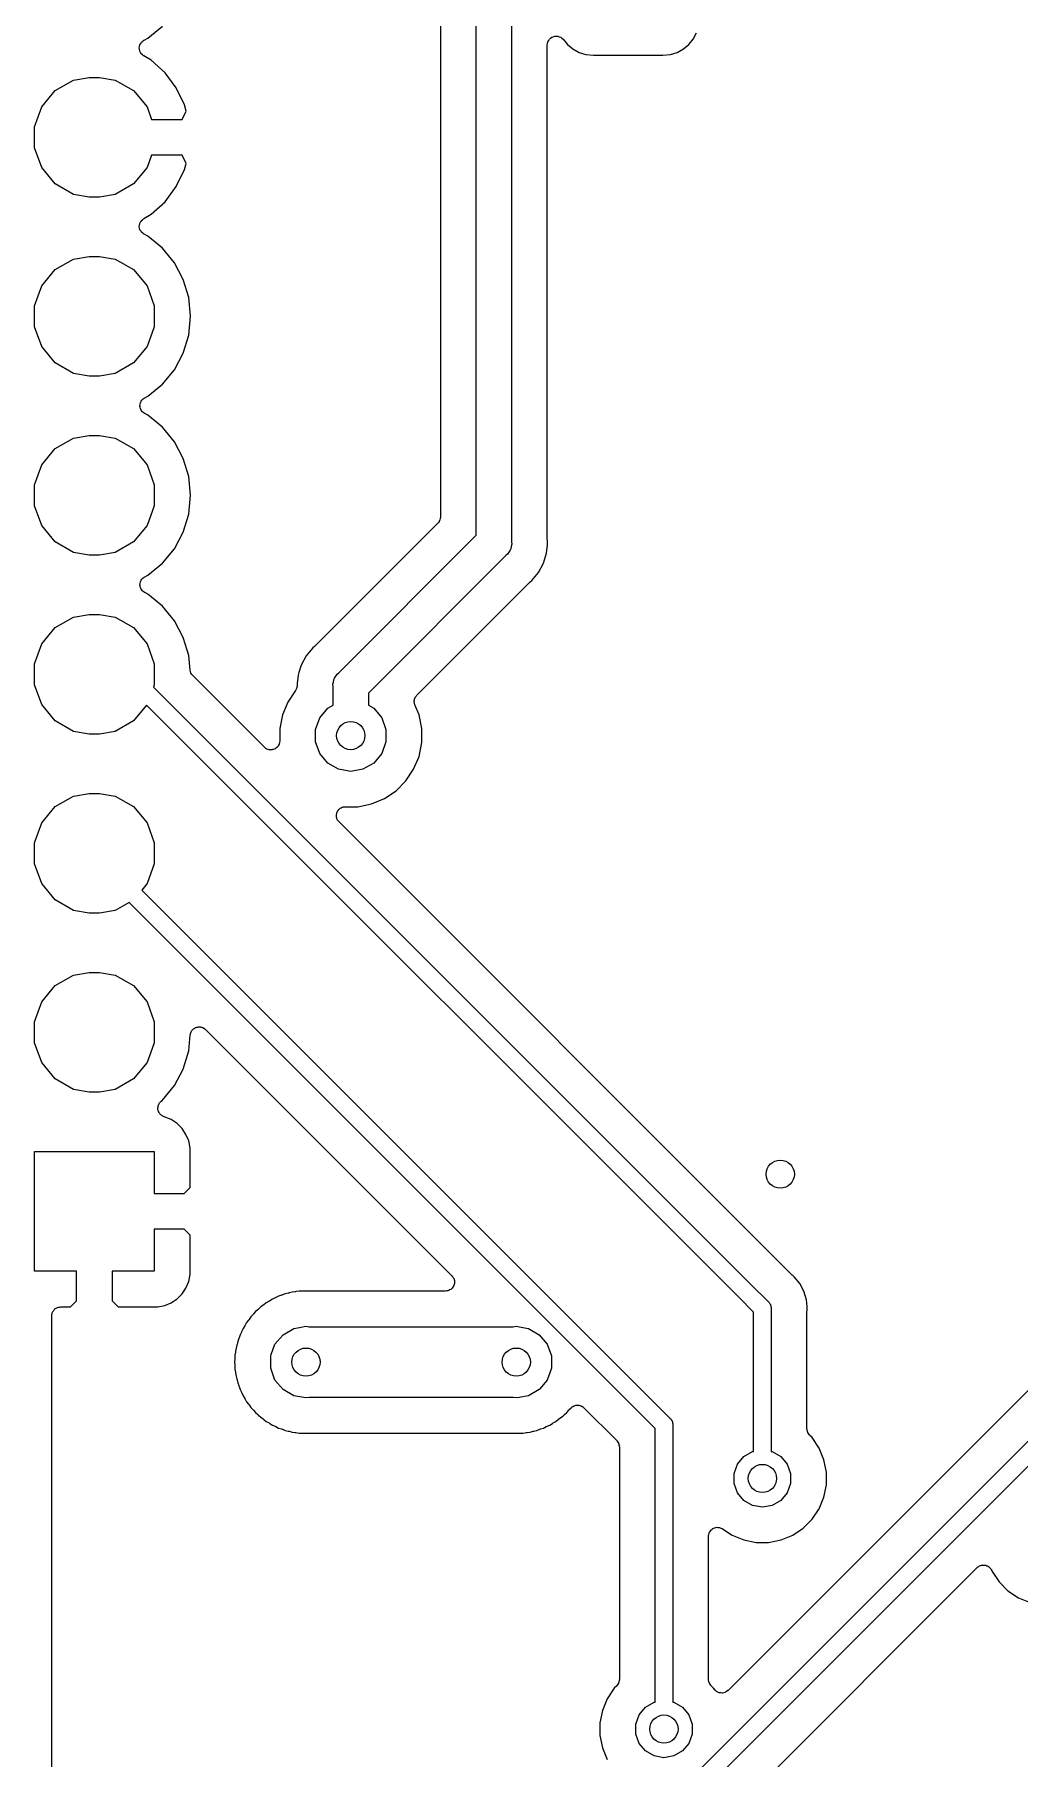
# Model space of a CAD drawing. Extents: x 10 to 287, y -200 to -10.
# Drawn here: x 113.37 to 127.35, y -138.85 to -114.38 of the extents above; entities that cross this region are included whole.
import ezdxf

# ---------------------------------------------------------------- set-up
doc = ezdxf.new("R2010")
doc.units = 0
doc.header["$MEASUREMENT"] = 0
doc.layers.add('BLACK', color=7, linetype='CONTINUOUS')

msp = doc.modelspace()

# ---------------------------------------------------------------- linework, layer by layer
at = {"layer": 'BLACK', "linetype": 'CONTINUOUS'}
for p, q in [((119.13, -111.549), (119.13, -121.227)), ((119.638, -121.49), (119.638, -111.517)), ((120.138, -111.61), (120.138, -121.583)), ((114.887, -114.493), (114.888, -114.492)), ((114.887, -114.494), (114.887, -114.493)), ((114.888, -114.492), (114.905, -114.479)), ((114.905, -114.479), (114.921, -114.466)), ((114.921, -114.466), (114.922, -114.466)), ((114.922, -114.466), (114.923, -114.465)), ((114.923, -114.465), (114.976, -114.436)), ((114.976, -114.436), (115.183, -114.266)), ((120.65, -114.51), (120.654, -114.489)), ((120.654, -114.488), (120.665, -114.469)), ((120.654, -114.489), (120.654, -114.488)), ((120.654, -114.488), (120.654, -114.488)), ((120.665, -114.469), (120.676, -114.451)), ((120.676, -114.451), (120.676, -114.45)), ((120.676, -114.45), (120.677, -114.45)), ((120.677, -114.45), (120.693, -114.436)), ((120.693, -114.436), (120.709, -114.422)), ((120.709, -114.422), (120.71, -114.422)), ((120.71, -114.422), (120.711, -114.422)), ((120.711, -114.422), (120.731, -114.415)), ((120.731, -114.415), (120.751, -114.407)), ((120.751, -114.407), (120.752, -114.407)), ((120.752, -114.407), (120.752, -114.407)), ((120.752, -114.407), (120.774, -114.407)), ((120.774, -114.407), (120.795, -114.407)), ((120.795, -114.407), (120.796, -114.408)), ((120.796, -114.408), (120.796, -114.408)), ((120.796, -114.408), (120.816, -114.415)), ((120.816, -114.415), (120.837, -114.422)), ((120.837, -114.422), (120.837, -114.423)), ((120.837, -114.423), (120.838, -114.423)), ((120.838, -114.423), (120.854, -114.437)), ((120.854, -114.437), (120.87, -114.451)), ((120.87, -114.451), (120.871, -114.451)), ((120.871, -114.451), (120.871, -114.452)), ((120.871, -114.452), (120.932, -114.526)), ((122.654, -114.526), (122.717, -114.449)), ((122.717, -114.449), (122.765, -114.36)), ((114.856, -114.573), (114.86, -114.552)), ((114.856, -114.574), (114.856, -114.573)), ((114.856, -114.575), (114.856, -114.574)), ((114.859, -114.596), (114.856, -114.575)), ((114.862, -114.616), (114.859, -114.596)), ((114.86, -114.552), (114.864, -114.532)), ((114.863, -114.617), (114.862, -114.616)), ((114.863, -114.619), (114.863, -114.617)), ((114.873, -114.637), (114.863, -114.619)), ((114.864, -114.532), (114.865, -114.531)), ((114.865, -114.529), (114.876, -114.512)), ((114.865, -114.531), (114.865, -114.529)), ((114.883, -114.655), (114.873, -114.637)), ((114.876, -114.512), (114.887, -114.494)), ((114.884, -114.656), (114.883, -114.655)), ((114.884, -114.657), (114.884, -114.656)), ((114.9, -114.671), (114.884, -114.657)), ((114.916, -114.685), (114.9, -114.671)), ((114.917, -114.685), (114.916, -114.685)), ((114.918, -114.686), (114.917, -114.685)), ((115.024, -114.749), (114.918, -114.686)), ((120.646, -114.531), (120.65, -114.51)), ((120.646, -114.532), (120.646, -114.531)), ((120.646, -121.55), (120.646, -114.532)), ((120.646, -114.532), (120.646, -114.532)), ((120.932, -114.526), (121.009, -114.589)), ((121.009, -114.589), (121.098, -114.637)), ((121.098, -114.637), (121.193, -114.666)), ((121.193, -114.666), (121.299, -114.676)), ((121.299, -114.676), (122.287, -114.676)), ((122.287, -114.676), (122.393, -114.666)), ((122.393, -114.666), (122.488, -114.637)), ((122.488, -114.637), (122.577, -114.589)), ((122.577, -114.589), (122.654, -114.526)), ((115.221, -114.927), (115.024, -114.749)), ((115.381, -115.141), (115.221, -114.927)), ((113.471, -115.41), (113.663, -115.18)), ((113.663, -115.18), (113.923, -115.031)), ((113.923, -115.031), (114.144, -114.992)), ((114.144, -114.992), (114.293, -114.992)), ((114.293, -114.992), (114.513, -115.031)), ((114.513, -115.031), (114.773, -115.18)), ((114.773, -115.18), (114.966, -115.41)), ((115.496, -115.383), (115.381, -115.141)), ((113.368, -115.692), (113.471, -115.41)), ((114.966, -115.41), (115.03, -115.588)), ((115.462, -115.588), (115.523, -115.472)), ((115.523, -115.472), (115.496, -115.383)), ((113.368, -115.991), (113.368, -115.692)), ((115.03, -115.588), (115.462, -115.588)), ((113.471, -116.273), (113.368, -115.991)), ((115.03, -116.096), (114.966, -116.273)), ((115.462, -116.096), (115.03, -116.096)), ((115.523, -116.212), (115.462, -116.096)), ((113.663, -116.503), (113.471, -116.273)), ((114.966, -116.273), (114.773, -116.503)), ((115.381, -116.543), (115.496, -116.3)), ((115.496, -116.3), (115.523, -116.212)), ((113.923, -116.653), (113.663, -116.503)), ((114.144, -116.692), (113.923, -116.653)), ((114.293, -116.692), (114.144, -116.692)), ((114.513, -116.653), (114.293, -116.692)), ((114.773, -116.503), (114.513, -116.653)), ((115.221, -116.756), (115.381, -116.543)), ((114.918, -116.997), (115.024, -116.934)), ((115.024, -116.934), (115.221, -116.756)), ((114.856, -117.108), (114.859, -117.088)), ((114.856, -117.109), (114.856, -117.108)), ((114.856, -117.111), (114.856, -117.109)), ((114.86, -117.131), (114.856, -117.111)), ((114.859, -117.088), (114.862, -117.067)), ((114.864, -117.151), (114.86, -117.131)), ((114.862, -117.067), (114.863, -117.066)), ((114.863, -117.065), (114.873, -117.046)), ((114.863, -117.066), (114.863, -117.065)), ((114.865, -117.153), (114.864, -117.151)), ((114.865, -117.154), (114.865, -117.153)), ((114.876, -117.171), (114.865, -117.154)), ((114.873, -117.046), (114.883, -117.028)), ((114.887, -117.189), (114.876, -117.171)), ((114.883, -117.028), (114.884, -117.027)), ((114.884, -117.026), (114.9, -117.012)), ((114.884, -117.027), (114.884, -117.026)), ((114.9, -117.012), (114.916, -116.999)), ((114.916, -116.999), (114.917, -116.998)), ((114.917, -116.998), (114.918, -116.997)), ((114.887, -117.19), (114.887, -117.189)), ((114.888, -117.191), (114.887, -117.19)), ((114.905, -117.204), (114.888, -117.191)), ((114.921, -117.217), (114.905, -117.204)), ((114.922, -117.218), (114.921, -117.217)), ((114.923, -117.218), (114.922, -117.218)), ((114.976, -117.247), (114.923, -117.218)), ((115.183, -117.417), (114.976, -117.247)), ((115.353, -117.623), (115.183, -117.417)), ((113.663, -117.72), (113.923, -117.571)), ((113.923, -117.571), (114.144, -117.532)), ((114.144, -117.532), (114.293, -117.532)), ((114.293, -117.532), (114.513, -117.571)), ((114.513, -117.571), (114.773, -117.72)), ((115.479, -117.859), (115.353, -117.623)), ((113.471, -117.95), (113.663, -117.72)), ((114.773, -117.72), (114.966, -117.95)), ((115.557, -118.115), (115.479, -117.859)), ((113.368, -118.232), (113.471, -117.95)), ((114.966, -117.95), (115.068, -118.232)), ((115.583, -118.382), (115.557, -118.115)), ((113.368, -118.531), (113.368, -118.232)), ((115.068, -118.232), (115.068, -118.531)), ((115.557, -118.648), (115.583, -118.382)), ((113.471, -118.813), (113.368, -118.531)), ((115.068, -118.531), (114.966, -118.813)), ((115.479, -118.904), (115.557, -118.648)), ((113.663, -119.043), (113.471, -118.813)), ((114.966, -118.813), (114.773, -119.043)), ((113.923, -119.193), (113.663, -119.043)), ((114.773, -119.043), (114.513, -119.193)), ((115.183, -119.346), (115.353, -119.14)), ((115.353, -119.14), (115.479, -118.904)), ((114.144, -119.232), (113.923, -119.193)), ((114.293, -119.232), (114.144, -119.232)), ((114.513, -119.193), (114.293, -119.232)), ((114.976, -119.516), (115.183, -119.346)), ((114.865, -119.647), (114.869, -119.63)), ((114.869, -119.63), (114.872, -119.612)), ((114.872, -119.612), (114.874, -119.608)), ((114.874, -119.608), (114.875, -119.604)), ((114.875, -119.604), (114.884, -119.589)), ((114.884, -119.589), (114.893, -119.573)), ((114.893, -119.573), (114.896, -119.57)), ((114.896, -119.57), (114.898, -119.567)), ((114.898, -119.567), (114.912, -119.556)), ((114.912, -119.556), (114.925, -119.544)), ((114.925, -119.544), (114.929, -119.542)), ((114.929, -119.542), (114.933, -119.54)), ((114.933, -119.54), (114.976, -119.516)), ((114.866, -119.652), (114.865, -119.647)), ((114.865, -119.656), (114.866, -119.652)), ((114.869, -119.673), (114.865, -119.656)), ((114.872, -119.691), (114.869, -119.673)), ((114.874, -119.695), (114.872, -119.691)), ((114.875, -119.699), (114.874, -119.695)), ((114.884, -119.714), (114.875, -119.699)), ((114.893, -119.73), (114.884, -119.714)), ((114.896, -119.733), (114.893, -119.73)), ((114.898, -119.736), (114.896, -119.733)), ((114.912, -119.747), (114.898, -119.736)), ((114.925, -119.759), (114.912, -119.747)), ((114.929, -119.761), (114.925, -119.759)), ((114.933, -119.764), (114.929, -119.761)), ((114.976, -119.787), (114.933, -119.764)), ((115.183, -119.957), (114.976, -119.787)), ((113.663, -120.26), (113.923, -120.111)), ((113.923, -120.111), (114.144, -120.072)), ((114.144, -120.072), (114.293, -120.072)), ((114.293, -120.072), (114.513, -120.111)), ((114.513, -120.111), (114.773, -120.26)), ((115.353, -120.163), (115.183, -119.957)), ((113.471, -120.49), (113.663, -120.26)), ((114.773, -120.26), (114.966, -120.49)), ((115.479, -120.399), (115.353, -120.163)), ((113.368, -120.772), (113.471, -120.49)), ((114.966, -120.49), (115.068, -120.772)), ((115.557, -120.655), (115.479, -120.399)), ((113.368, -121.071), (113.368, -120.772)), ((115.068, -120.772), (115.068, -121.071)), ((115.583, -120.922), (115.557, -120.655)), ((113.471, -121.353), (113.368, -121.071)), ((115.068, -121.071), (114.966, -121.353)), ((115.557, -121.188), (115.583, -120.922)), ((115.479, -121.444), (115.557, -121.188)), ((119.093, -121.317), (117.351, -123.059)), ((119.096, -121.313), (119.093, -121.317)), ((119.1, -121.309), (119.096, -121.313)), ((119.109, -121.295), (119.1, -121.309)), ((119.118, -121.281), (119.109, -121.295)), ((119.12, -121.276), (119.118, -121.281)), ((119.122, -121.271), (119.12, -121.276)), ((119.125, -121.254), (119.122, -121.271)), ((119.13, -121.238), (119.125, -121.254)), ((119.13, -121.227), (119.129, -121.233)), ((119.129, -121.233), (119.13, -121.238)), ((113.663, -121.583), (113.471, -121.353)), ((113.923, -121.733), (113.663, -121.583)), ((114.773, -121.583), (114.513, -121.733)), ((114.966, -121.353), (114.773, -121.583)), ((115.353, -121.68), (115.479, -121.444)), ((117.687, -123.441), (119.638, -121.49)), ((120.138, -121.583), (120.141, -121.616)), ((120.647, -121.557), (120.646, -121.55)), ((120.647, -121.563), (120.647, -121.557)), ((120.65, -121.594), (120.647, -121.563)), ((114.144, -121.772), (113.923, -121.733)), ((114.293, -121.772), (114.144, -121.772)), ((114.513, -121.733), (114.293, -121.772)), ((115.183, -121.886), (115.353, -121.68)), ((120.057, -121.778), (118.106, -123.729)), ((120.082, -121.757), (120.057, -121.778)), ((120.099, -121.728), (120.082, -121.757)), ((120.118, -121.701), (120.099, -121.728)), ((120.121, -121.69), (120.118, -121.701)), ((120.127, -121.681), (120.121, -121.69)), ((120.132, -121.648), (120.127, -121.681)), ((120.141, -121.616), (120.132, -121.648)), ((120.592, -121.885), (120.635, -121.742)), ((120.635, -121.742), (120.647, -121.625)), ((120.647, -121.625), (120.65, -121.594)), ((120.647, -121.625), (120.647, -121.625)), ((114.933, -122.08), (114.976, -122.056)), ((114.976, -122.056), (115.183, -121.886)), ((120.427, -122.132), (120.521, -122.017)), ((120.521, -122.017), (120.592, -121.885)), ((114.865, -122.187), (114.869, -122.17)), ((114.866, -122.192), (114.865, -122.187)), ((114.865, -122.196), (114.866, -122.192)), ((114.869, -122.213), (114.865, -122.196)), ((114.869, -122.17), (114.872, -122.152)), ((114.872, -122.231), (114.869, -122.213)), ((114.872, -122.152), (114.874, -122.148)), ((114.874, -122.235), (114.872, -122.231)), ((114.874, -122.148), (114.875, -122.144)), ((114.875, -122.239), (114.874, -122.235)), ((114.875, -122.144), (114.884, -122.129)), ((114.884, -122.254), (114.875, -122.239)), ((114.884, -122.129), (114.893, -122.113)), ((114.893, -122.27), (114.884, -122.254)), ((114.893, -122.113), (114.896, -122.11)), ((114.896, -122.273), (114.893, -122.27)), ((114.896, -122.11), (114.898, -122.107)), ((114.898, -122.276), (114.896, -122.273)), ((114.898, -122.107), (114.912, -122.096)), ((114.912, -122.287), (114.898, -122.276)), ((114.912, -122.096), (114.925, -122.084)), ((114.925, -122.299), (114.912, -122.287)), ((114.925, -122.084), (114.929, -122.082)), ((114.929, -122.301), (114.925, -122.299)), ((114.929, -122.082), (114.933, -122.08)), ((114.933, -122.304), (114.929, -122.301)), ((114.976, -122.327), (114.933, -122.304)), ((118.794, -123.76), (120.393, -122.161)), ((120.393, -122.161), (120.398, -122.157)), ((120.398, -122.157), (120.402, -122.152)), ((120.402, -122.152), (120.427, -122.132)), ((115.183, -122.497), (114.976, -122.327)), ((115.353, -122.703), (115.183, -122.497)), ((113.471, -123.03), (113.663, -122.8)), ((113.663, -122.8), (113.923, -122.651)), ((113.923, -122.651), (114.144, -122.612)), ((114.144, -122.612), (114.293, -122.612)), ((114.293, -122.612), (114.513, -122.651)), ((114.513, -122.651), (114.773, -122.8)), ((114.773, -122.8), (114.966, -123.03)), ((115.479, -122.939), (115.353, -122.703)), ((113.368, -123.312), (113.471, -123.03)), ((114.966, -123.03), (115.068, -123.312)), ((115.557, -123.195), (115.479, -122.939)), ((115.577, -123.404), (115.557, -123.195)), ((117.223, -123.203), (117.152, -123.334)), ((117.317, -123.087), (117.223, -123.203)), ((117.342, -123.068), (117.317, -123.087)), ((117.346, -123.063), (117.342, -123.068)), ((117.351, -123.059), (117.346, -123.063)), ((113.368, -123.611), (113.368, -123.312)), ((115.068, -123.312), (115.068, -123.611)), ((115.583, -123.425), (115.577, -123.404)), ((115.588, -123.445), (115.583, -123.425)), ((115.589, -123.446), (115.588, -123.445)), ((115.589, -123.447), (115.589, -123.446)), ((115.601, -123.464), (115.589, -123.447)), ((115.614, -123.482), (115.601, -123.464)), ((116.631, -124.499), (115.614, -123.482)), ((117.109, -123.477), (117.097, -123.595)), ((117.121, -123.439), (117.109, -123.477)), ((117.152, -123.334), (117.121, -123.439)), ((117.121, -123.439), (117.121, -123.439)), ((117.612, -123.572), (117.617, -123.539)), ((117.617, -123.539), (117.623, -123.529)), ((117.623, -123.529), (117.626, -123.519)), ((117.626, -123.519), (117.645, -123.491)), ((117.645, -123.491), (117.662, -123.463)), ((117.662, -123.463), (117.687, -123.441)), ((113.471, -123.893), (113.368, -123.611)), ((115.068, -123.611), (115.057, -123.643)), ((115.057, -123.643), (123.54, -132.126)), ((117.073, -123.691), (116.963, -123.856)), ((117.077, -123.682), (117.073, -123.691)), ((117.082, -123.675), (117.077, -123.682)), ((117.085, -123.662), (117.082, -123.675)), ((117.091, -123.65), (117.085, -123.662)), ((117.094, -123.633), (117.091, -123.641)), ((117.091, -123.641), (117.091, -123.65)), ((117.097, -123.595), (117.094, -123.633)), ((117.097, -123.595), (117.097, -123.595)), ((117.603, -123.604), (117.612, -123.572)), ((117.606, -123.637), (117.603, -123.604)), ((117.606, -123.9), (117.606, -123.637)), ((118.106, -123.729), (118.106, -123.9)), ((118.769, -123.796), (118.777, -123.784)), ((118.777, -123.784), (118.783, -123.772)), ((118.783, -123.772), (118.79, -123.766)), ((118.79, -123.766), (118.794, -123.76)), ((113.663, -124.123), (113.471, -123.893)), ((114.96, -123.9), (114.773, -124.123)), ((123.363, -132.303), (114.96, -123.9)), ((116.963, -123.856), (116.887, -124.039)), ((117.416, -124.079), (117.53, -123.944)), ((117.53, -123.944), (117.606, -123.9)), ((118.106, -123.9), (118.182, -123.944)), ((118.182, -123.944), (118.296, -124.079)), ((118.757, -123.855), (118.758, -123.847)), ((118.76, -123.868), (118.757, -123.855)), ((118.758, -123.838), (118.761, -123.825)), ((118.758, -123.847), (118.758, -123.838)), ((118.761, -123.882), (118.76, -123.868)), ((118.761, -123.825), (118.763, -123.811)), ((118.765, -123.89), (118.761, -123.882)), ((118.763, -123.811), (118.767, -123.804)), ((118.767, -123.898), (118.765, -123.89)), ((118.767, -123.804), (118.769, -123.796)), ((118.825, -124.039), (118.767, -123.898)), ((113.923, -124.273), (113.663, -124.123)), ((114.144, -124.312), (113.923, -124.273)), ((114.513, -124.273), (114.293, -124.312)), ((114.773, -124.123), (114.513, -124.273)), ((116.887, -124.039), (116.848, -124.234)), ((116.848, -124.234), (116.848, -124.409)), ((117.356, -124.245), (117.416, -124.079)), ((117.356, -124.421), (117.356, -124.245)), ((118.296, -124.079), (118.356, -124.245)), ((118.356, -124.245), (118.356, -124.421)), ((118.864, -124.234), (118.825, -124.039)), ((118.864, -124.432), (118.864, -124.234)), ((114.293, -124.312), (114.144, -124.312)), ((116.645, -124.509), (116.631, -124.499)), ((116.657, -124.519), (116.645, -124.509)), ((116.663, -124.521), (116.657, -124.519)), ((116.667, -124.524), (116.663, -124.521)), ((116.683, -124.529), (116.667, -124.524)), ((116.784, -124.519), (116.769, -124.525)), ((116.789, -124.516), (116.784, -124.519)), ((116.794, -124.513), (116.789, -124.516)), ((116.806, -124.501), (116.794, -124.513)), ((116.818, -124.491), (116.806, -124.501)), ((116.821, -124.486), (116.818, -124.491)), ((116.825, -124.482), (116.821, -124.486)), ((116.832, -124.467), (116.825, -124.482)), ((116.84, -124.453), (116.832, -124.467)), ((116.841, -124.447), (116.84, -124.453)), ((116.844, -124.442), (116.841, -124.447)), ((116.845, -124.426), (116.844, -124.442)), ((116.848, -124.409), (116.845, -124.426)), ((117.416, -124.587), (117.356, -124.421)), ((118.356, -124.421), (118.296, -124.587)), ((118.825, -124.627), (118.864, -124.432)), ((116.699, -124.534), (116.683, -124.529)), ((116.705, -124.534), (116.699, -124.534)), ((116.71, -124.536), (116.705, -124.534)), ((116.726, -124.534), (116.71, -124.536)), ((116.743, -124.534), (116.726, -124.534)), ((116.748, -124.532), (116.743, -124.534)), ((116.754, -124.532), (116.748, -124.532)), ((116.769, -124.525), (116.754, -124.532)), ((117.53, -124.722), (117.416, -124.587)), ((117.682, -124.81), (117.53, -124.722)), ((118.182, -124.722), (118.03, -124.81)), ((118.296, -124.587), (118.182, -124.722)), ((118.749, -124.81), (118.825, -124.627)), ((117.856, -124.841), (117.682, -124.81)), ((118.03, -124.81), (117.856, -124.841)), ((118.499, -125.116), (118.639, -124.976)), ((118.639, -124.976), (118.749, -124.81)), ((113.663, -125.34), (113.923, -125.191)), ((113.923, -125.191), (114.144, -125.152)), ((114.144, -125.152), (114.293, -125.152)), ((114.293, -125.152), (114.513, -125.191)), ((114.513, -125.191), (114.773, -125.34)), ((118.15, -125.302), (118.333, -125.226)), ((118.333, -125.226), (118.499, -125.116)), ((113.471, -125.57), (113.663, -125.34)), ((114.773, -125.34), (114.966, -125.57)), ((117.653, -125.479), (117.655, -125.463)), ((117.655, -125.484), (117.653, -125.479)), ((117.655, -125.446), (117.657, -125.441)), ((117.655, -125.463), (117.655, -125.446)), ((117.655, -125.49), (117.655, -125.484)), ((117.66, -125.506), (117.655, -125.49)), ((117.657, -125.435), (117.664, -125.42)), ((117.657, -125.441), (117.657, -125.435)), ((117.664, -125.42), (117.67, -125.404)), ((117.67, -125.404), (117.673, -125.4)), ((117.673, -125.4), (117.676, -125.395)), ((117.676, -125.395), (117.688, -125.383)), ((117.688, -125.383), (117.698, -125.371)), ((117.698, -125.371), (117.703, -125.368)), ((117.703, -125.368), (117.707, -125.364)), ((117.707, -125.364), (117.722, -125.357)), ((117.722, -125.357), (117.736, -125.349)), ((117.736, -125.349), (117.742, -125.348)), ((117.742, -125.348), (117.747, -125.345)), ((117.747, -125.345), (117.763, -125.344)), ((117.763, -125.344), (117.78, -125.341)), ((117.78, -125.341), (117.955, -125.341)), ((117.955, -125.341), (118.15, -125.302)), ((113.368, -125.852), (113.471, -125.57)), ((114.966, -125.57), (115.068, -125.852)), ((117.665, -125.522), (117.66, -125.506)), ((117.668, -125.526), (117.665, -125.522)), ((117.67, -125.531), (117.668, -125.526)), ((117.68, -125.544), (117.67, -125.531)), ((117.69, -125.558), (117.68, -125.544)), ((123.918, -131.786), (117.69, -125.558)), ((113.368, -126.151), (113.368, -125.852)), ((115.068, -125.852), (115.068, -126.151)), ((113.471, -126.433), (113.368, -126.151)), ((115.068, -126.151), (114.966, -126.433)), ((113.663, -126.663), (113.471, -126.433)), ((114.966, -126.433), (114.89, -126.524)), ((113.923, -126.813), (113.663, -126.663)), ((114.711, -126.699), (114.513, -126.813)), ((122.176, -134.164), (114.711, -126.699)), ((114.89, -126.524), (122.386, -134.02)), ((114.144, -126.852), (113.923, -126.813)), ((114.293, -126.852), (114.144, -126.852)), ((114.513, -126.813), (114.293, -126.852)), ((113.923, -127.731), (114.144, -127.692)), ((114.144, -127.692), (114.293, -127.692)), ((114.293, -127.692), (114.513, -127.731)), ((113.471, -128.11), (113.663, -127.88)), ((113.663, -127.88), (113.923, -127.731)), ((114.513, -127.731), (114.773, -127.88)), ((114.773, -127.88), (114.966, -128.11)), ((113.368, -128.392), (113.471, -128.11)), ((114.966, -128.11), (115.068, -128.392)), ((113.368, -128.691), (113.368, -128.392)), ((115.068, -128.392), (115.068, -128.691)), ((115.557, -128.808), (115.579, -128.579)), ((115.579, -128.579), (115.582, -128.569)), ((115.582, -128.569), (115.583, -128.558)), ((115.583, -128.558), (115.588, -128.548)), ((115.588, -128.548), (115.591, -128.536)), ((115.591, -128.536), (115.597, -128.528)), ((115.597, -128.528), (115.601, -128.518)), ((115.601, -128.518), (115.61, -128.51)), ((115.61, -128.51), (115.617, -128.501)), ((115.617, -128.501), (115.625, -128.495)), ((115.625, -128.495), (115.633, -128.487)), ((115.633, -128.487), (115.643, -128.482)), ((115.643, -128.482), (115.653, -128.476)), ((115.653, -128.476), (115.663, -128.473)), ((115.663, -128.473), (115.673, -128.469)), ((115.673, -128.469), (115.684, -128.468)), ((115.684, -128.468), (115.696, -128.465)), ((115.696, -128.465), (115.706, -128.466)), ((115.706, -128.466), (115.717, -128.465)), ((115.717, -128.465), (115.728, -128.468)), ((115.728, -128.468), (115.74, -128.469)), ((115.74, -128.469), (115.749, -128.473)), ((115.749, -128.473), (115.759, -128.476)), ((115.759, -128.476), (115.769, -128.483)), ((115.769, -128.483), (115.779, -128.488)), ((115.779, -128.488), (115.787, -128.496)), ((115.787, -128.496), (115.795, -128.501)), ((115.795, -128.501), (119.292, -131.998)), ((113.471, -128.973), (113.368, -128.691)), ((115.068, -128.691), (114.966, -128.973)), ((115.479, -129.064), (115.557, -128.808)), ((113.663, -129.203), (113.471, -128.973)), ((114.966, -128.973), (114.773, -129.203)), ((115.353, -129.3), (115.479, -129.064)), ((113.923, -129.353), (113.663, -129.203)), ((114.144, -129.392), (113.923, -129.353)), ((114.293, -129.392), (114.144, -129.392)), ((114.513, -129.353), (114.293, -129.392)), ((114.773, -129.203), (114.513, -129.353)), ((115.183, -129.506), (115.353, -129.3)), ((115.119, -129.617), (115.121, -129.606)), ((115.12, -129.628), (115.119, -129.617)), ((115.12, -129.64), (115.12, -129.628)), ((115.124, -129.65), (115.12, -129.64)), ((115.121, -129.596), (115.125, -129.585)), ((115.121, -129.606), (115.121, -129.596)), ((115.125, -129.66), (115.124, -129.65)), ((115.125, -129.585), (115.127, -129.573)), ((115.131, -129.671), (115.125, -129.66)), ((115.127, -129.573), (115.133, -129.565)), ((115.133, -129.565), (115.136, -129.555)), ((115.136, -129.555), (115.144, -129.546)), ((115.144, -129.546), (115.15, -129.536)), ((115.15, -129.536), (115.158, -129.529)), ((115.158, -129.529), (115.165, -129.521)), ((115.165, -129.521), (115.183, -129.506)), ((131.505, -129.588), (123.21, -137.883)), ((115.135, -129.682), (115.131, -129.671)), ((115.142, -129.69), (115.135, -129.682)), ((115.147, -129.699), (115.142, -129.69)), ((115.155, -129.707), (115.147, -129.699)), ((115.163, -129.716), (115.155, -129.707)), ((115.172, -129.721), (115.163, -129.716)), ((115.18, -129.728), (115.172, -129.721)), ((115.191, -129.732), (115.18, -129.728)), ((115.201, -129.738), (115.191, -129.732)), ((115.208, -129.74), (115.201, -129.738)), ((115.309, -129.781), (115.208, -129.74)), ((115.392, -129.837), (115.309, -129.781)), ((115.463, -129.908), (115.392, -129.837)), ((119.315, -142.496), (132.05, -129.761)), ((132.26, -129.905), (119.459, -142.706)), ((115.518, -129.991), (115.463, -129.908)), ((115.557, -130.083), (115.518, -129.991)), ((115.576, -130.182), (115.557, -130.083)), ((113.368, -131.932), (113.368, -130.232)), ((113.368, -130.232), (115.068, -130.232)), ((115.068, -130.232), (115.068, -130.828)), ((115.576, -130.743), (115.576, -130.182)), ((115.068, -130.828), (115.492, -130.828)), ((115.492, -130.828), (115.576, -130.743)), ((115.068, -131.336), (115.068, -131.932)), ((115.492, -131.336), (115.068, -131.336)), ((115.576, -131.42), (115.492, -131.336)), ((115.576, -131.982), (115.576, -131.42)), ((124.119, -131.987), (123.918, -131.786)), ((123.918, -131.786), (123.918, -131.786)), ((113.964, -131.932), (113.368, -131.932)), ((113.964, -132.355), (113.964, -131.932)), ((115.068, -131.932), (114.472, -131.932)), ((114.472, -131.932), (114.472, -132.355)), ((115.518, -132.172), (115.557, -132.08)), ((115.557, -132.08), (115.576, -131.982)), ((119.292, -131.998), (119.302, -132.012)), ((119.302, -132.012), (119.312, -132.024)), ((119.312, -132.024), (119.314, -132.03)), ((119.314, -132.03), (119.317, -132.034)), ((119.317, -132.034), (119.322, -132.05)), ((119.322, -132.05), (119.327, -132.066)), ((119.327, -132.066), (119.327, -132.072)), ((119.327, -132.072), (119.329, -132.077)), ((119.329, -132.077), (119.327, -132.093)), ((119.327, -132.093), (119.327, -132.11)), ((124.124, -131.991), (124.119, -131.987)), ((124.128, -131.995), (124.124, -131.991)), ((124.148, -132.011), (124.128, -131.995)), ((124.227, -132.108), (124.148, -132.011)), ((124.286, -132.218), (124.227, -132.108)), ((115.309, -132.382), (115.392, -132.326)), ((115.392, -132.326), (115.463, -132.255)), ((115.463, -132.255), (115.518, -132.172)), ((116.744, -132.33), (116.707, -132.354)), ((116.784, -132.313), (116.744, -132.33)), ((116.789, -132.31), (116.784, -132.313)), ((116.795, -132.308), (116.789, -132.31)), ((116.833, -132.287), (116.795, -132.308)), ((116.875, -132.275), (116.833, -132.287)), ((116.881, -132.272), (116.875, -132.275)), ((116.887, -132.27), (116.881, -132.272)), ((116.927, -132.254), (116.887, -132.27)), ((116.97, -132.245), (116.927, -132.254)), ((116.976, -132.243), (116.97, -132.245)), ((116.982, -132.242), (116.976, -132.243)), ((117.023, -132.23), (116.982, -132.242)), ((117.067, -132.225), (117.023, -132.23)), ((117.073, -132.224), (117.067, -132.225)), ((117.079, -132.223), (117.073, -132.224)), ((117.122, -132.215), (117.079, -132.223)), ((119.202, -132.215), (117.122, -132.215)), ((119.219, -132.212), (119.202, -132.215)), ((119.235, -132.211), (119.219, -132.212)), ((119.24, -132.208), (119.235, -132.211)), ((119.246, -132.207), (119.24, -132.208)), ((119.26, -132.199), (119.246, -132.207)), ((119.275, -132.192), (119.26, -132.199)), ((119.279, -132.188), (119.275, -132.192)), ((119.284, -132.185), (119.279, -132.188)), ((119.294, -132.173), (119.284, -132.185)), ((119.306, -132.161), (119.294, -132.173)), ((119.309, -132.156), (119.306, -132.161)), ((119.312, -132.151), (119.309, -132.156)), ((119.318, -132.136), (119.312, -132.151)), ((119.325, -132.121), (119.318, -132.136)), ((119.327, -132.11), (119.325, -132.115)), ((119.325, -132.115), (119.325, -132.121)), ((123.573, -132.513), (123.363, -132.303)), ((123.363, -132.303), (123.363, -132.303)), ((123.54, -132.126), (123.54, -132.126)), ((123.54, -132.126), (123.783, -132.369)), ((124.322, -132.337), (124.286, -132.218)), ((124.332, -132.436), (124.322, -132.337)), ((113.613, -132.567), (113.615, -132.556)), ((113.613, -148.406), (113.613, -132.567)), ((113.615, -132.545), (113.619, -132.534)), ((113.615, -132.556), (113.615, -132.545)), ((113.619, -132.534), (113.621, -132.523)), ((113.621, -132.523), (113.626, -132.514)), ((113.626, -132.514), (113.63, -132.503)), ((113.63, -132.503), (113.637, -132.495)), ((113.637, -132.495), (113.643, -132.485)), ((113.643, -132.485), (113.651, -132.478)), ((113.651, -132.478), (113.658, -132.469)), ((113.658, -132.469), (113.668, -132.464)), ((113.668, -132.464), (113.676, -132.457)), ((113.676, -132.457), (113.687, -132.453)), ((113.687, -132.453), (113.697, -132.447)), ((113.697, -132.447), (113.708, -132.445)), ((113.708, -132.445), (113.718, -132.442)), ((113.718, -132.442), (113.729, -132.442)), ((113.729, -132.442), (113.74, -132.44)), ((113.74, -132.44), (113.88, -132.44)), ((113.88, -132.44), (113.964, -132.355)), ((114.472, -132.355), (114.557, -132.44)), ((114.557, -132.44), (115.118, -132.44)), ((115.118, -132.44), (115.216, -132.42)), ((115.216, -132.42), (115.309, -132.382)), ((116.438, -132.58), (116.414, -132.617)), ((116.469, -132.55), (116.438, -132.58)), ((116.472, -132.545), (116.469, -132.55)), ((116.477, -132.54), (116.472, -132.545)), ((116.505, -132.507), (116.477, -132.54)), ((116.538, -132.479), (116.505, -132.507)), ((116.543, -132.474), (116.538, -132.479)), ((116.548, -132.471), (116.543, -132.474)), ((116.578, -132.44), (116.548, -132.471)), ((116.615, -132.416), (116.578, -132.44)), ((116.619, -132.412), (116.615, -132.416)), ((116.625, -132.408), (116.619, -132.412)), ((116.658, -132.381), (116.625, -132.408)), ((116.697, -132.36), (116.658, -132.381)), ((116.702, -132.356), (116.697, -132.36)), ((116.707, -132.354), (116.702, -132.356)), ((123.573, -134.49), (123.573, -132.513)), ((123.783, -132.369), (123.795, -132.379)), ((123.795, -132.379), (123.804, -132.394)), ((123.804, -132.394), (123.813, -132.407)), ((123.813, -132.407), (123.814, -132.413)), ((123.814, -132.413), (123.817, -132.418)), ((123.817, -132.418), (123.82, -132.434)), ((123.82, -132.434), (123.824, -132.45)), ((123.824, -132.45), (123.823, -132.466)), ((123.823, -132.466), (123.823, -134.49)), ((124.331, -132.498), (124.332, -132.492)), ((124.331, -134.17), (124.331, -132.498)), ((124.334, -132.461), (124.332, -132.436)), ((124.332, -132.436), (124.332, -132.436)), ((124.332, -132.436), (124.332, -132.436)), ((124.332, -132.486), (124.334, -132.461)), ((124.332, -132.492), (124.332, -132.486)), ((116.285, -132.835), (116.273, -132.877)), ((116.306, -132.797), (116.285, -132.835)), ((116.308, -132.791), (116.306, -132.797)), ((116.311, -132.786), (116.308, -132.791)), ((116.328, -132.746), (116.311, -132.786)), ((116.352, -132.709), (116.328, -132.746)), ((116.354, -132.704), (116.352, -132.709)), ((116.358, -132.699), (116.354, -132.704)), ((116.379, -132.66), (116.358, -132.699)), ((116.406, -132.627), (116.379, -132.66)), ((116.41, -132.621), (116.406, -132.627)), ((116.414, -132.617), (116.41, -132.621)), ((116.781, -132.969), (116.895, -132.834)), ((116.895, -132.834), (117.047, -132.746)), ((117.047, -132.746), (117.128, -132.732)), ((117.128, -132.732), (117.221, -132.715)), ((117.221, -132.715), (117.265, -132.723)), ((117.265, -132.723), (120.161, -132.723)), ((120.161, -132.723), (120.205, -132.715)), ((120.205, -132.715), (120.298, -132.732)), ((120.298, -132.732), (120.379, -132.746)), ((120.379, -132.746), (120.531, -132.834)), ((120.531, -132.834), (120.645, -132.969)), ((116.221, -133.081), (116.213, -133.124)), ((116.222, -133.075), (116.221, -133.081)), ((116.223, -133.069), (116.222, -133.075)), ((116.228, -133.025), (116.223, -133.069)), ((116.24, -132.984), (116.228, -133.025)), ((116.241, -132.978), (116.24, -132.984)), ((116.243, -132.972), (116.241, -132.978)), ((116.252, -132.929), (116.243, -132.972)), ((116.268, -132.889), (116.252, -132.929)), ((116.27, -132.883), (116.268, -132.889)), ((116.273, -132.877), (116.27, -132.883)), ((116.729, -133.114), (116.781, -132.969)), ((120.645, -132.969), (120.705, -133.135)), ((116.212, -133.18), (116.208, -133.223)), ((116.208, -133.223), (116.212, -133.266)), ((116.213, -133.167), (116.212, -133.173)), ((116.212, -133.173), (116.212, -133.18)), ((116.212, -133.266), (116.212, -133.273)), ((116.212, -133.273), (116.213, -133.279)), ((116.213, -133.124), (116.213, -133.167)), ((116.213, -133.279), (116.213, -133.322)), ((116.213, -133.322), (116.221, -133.365)), ((116.721, -133.135), (116.729, -133.114)), ((116.721, -133.311), (116.721, -133.135)), ((116.781, -133.477), (116.721, -133.311)), ((120.705, -133.311), (120.645, -133.477)), ((120.705, -133.135), (120.705, -133.311)), ((116.221, -133.365), (116.222, -133.371)), ((116.222, -133.371), (116.223, -133.377)), ((116.223, -133.377), (116.228, -133.421)), ((116.228, -133.421), (116.24, -133.462)), ((116.24, -133.462), (116.241, -133.468)), ((116.241, -133.468), (116.243, -133.474)), ((116.243, -133.474), (116.252, -133.517)), ((116.252, -133.517), (116.268, -133.557)), ((116.268, -133.557), (116.27, -133.563)), ((116.27, -133.563), (116.273, -133.569)), ((116.273, -133.569), (116.285, -133.611)), ((116.895, -133.612), (116.781, -133.477)), ((120.645, -133.477), (120.537, -133.605)), ((116.285, -133.611), (116.306, -133.649)), ((116.306, -133.649), (116.308, -133.655)), ((116.308, -133.655), (116.311, -133.66)), ((116.311, -133.66), (116.328, -133.7)), ((116.328, -133.7), (116.352, -133.737)), ((116.352, -133.737), (116.354, -133.742)), ((116.354, -133.742), (116.358, -133.747)), ((116.358, -133.747), (116.379, -133.786)), ((116.379, -133.786), (116.406, -133.819)), ((116.406, -133.819), (116.41, -133.825)), ((117.047, -133.7), (116.895, -133.612)), ((117.221, -133.731), (117.047, -133.7)), ((117.265, -133.723), (117.221, -133.731)), ((120.161, -133.723), (117.265, -133.723)), ((120.205, -133.731), (120.161, -133.723)), ((120.249, -133.723), (120.205, -133.731)), ((120.27, -133.719), (120.249, -133.723)), ((120.379, -133.7), (120.27, -133.719)), ((120.531, -133.612), (120.379, -133.7)), ((120.537, -133.605), (120.531, -133.612)), ((116.41, -133.825), (116.414, -133.829)), ((116.414, -133.829), (116.438, -133.866)), ((116.438, -133.866), (116.469, -133.896)), ((116.469, -133.896), (116.472, -133.901)), ((116.472, -133.901), (116.477, -133.906)), ((116.477, -133.906), (116.505, -133.939)), ((116.505, -133.939), (116.538, -133.967)), ((116.538, -133.967), (116.543, -133.972)), ((116.543, -133.972), (116.548, -133.975)), ((116.548, -133.975), (116.578, -134.006)), ((116.578, -134.006), (116.615, -134.03)), ((116.615, -134.03), (116.619, -134.034)), ((116.619, -134.034), (116.625, -134.038)), ((116.625, -134.038), (116.658, -134.065)), ((116.658, -134.065), (116.697, -134.086)), ((120.729, -134.086), (120.768, -134.065)), ((120.768, -134.065), (120.801, -134.038)), ((120.801, -134.038), (120.807, -134.034)), ((120.807, -134.034), (120.811, -134.03)), ((120.811, -134.03), (120.848, -134.006)), ((120.848, -134.006), (120.878, -133.975)), ((120.878, -133.975), (120.883, -133.972)), ((120.883, -133.972), (120.888, -133.967)), ((120.888, -133.967), (120.921, -133.939)), ((120.921, -133.939), (120.949, -133.906)), ((120.949, -133.906), (120.954, -133.901)), ((120.954, -133.901), (120.957, -133.896)), ((120.957, -133.896), (120.984, -133.87)), ((120.984, -133.87), (120.993, -133.863)), ((120.993, -133.863), (121.001, -133.855)), ((121.001, -133.855), (121.011, -133.851)), ((121.011, -133.851), (121.02, -133.844)), ((121.02, -133.844), (121.031, -133.841)), ((121.031, -133.841), (121.041, -133.837)), ((121.041, -133.837), (121.052, -133.836)), ((121.052, -133.836), (121.063, -133.833)), ((121.063, -133.833), (121.074, -133.834)), ((121.074, -133.834), (121.085, -133.833)), ((121.085, -133.833), (121.095, -133.836)), ((121.095, -133.836), (121.107, -133.837)), ((121.107, -133.837), (121.117, -133.841)), ((121.117, -133.841), (121.127, -133.844)), ((121.127, -133.844), (121.136, -133.851)), ((121.136, -133.851), (121.147, -133.855)), ((121.147, -133.855), (121.154, -133.863)), ((121.154, -133.863), (121.163, -133.87)), ((121.163, -133.87), (121.631, -134.337)), ((122.386, -134.02), (122.398, -134.03)), ((122.398, -134.03), (122.407, -134.045)), ((122.407, -134.045), (122.416, -134.058)), ((122.416, -134.058), (122.417, -134.064)), ((122.417, -134.064), (122.42, -134.069)), ((116.697, -134.086), (116.702, -134.09)), ((116.702, -134.09), (116.707, -134.092)), ((116.707, -134.092), (116.744, -134.116)), ((116.744, -134.116), (116.784, -134.133)), ((116.784, -134.133), (116.789, -134.136)), ((116.789, -134.136), (116.795, -134.138)), ((116.795, -134.138), (116.833, -134.159)), ((116.833, -134.159), (116.875, -134.171)), ((116.875, -134.171), (116.881, -134.174)), ((116.881, -134.174), (116.887, -134.176)), ((116.887, -134.176), (116.927, -134.192)), ((116.927, -134.192), (116.97, -134.201)), ((116.97, -134.201), (116.976, -134.203)), ((116.976, -134.203), (116.982, -134.204)), ((116.982, -134.204), (117.023, -134.216)), ((117.023, -134.216), (117.067, -134.221)), ((117.067, -134.221), (117.073, -134.222)), ((117.073, -134.222), (117.079, -134.223)), ((117.079, -134.223), (117.122, -134.231)), ((117.122, -134.231), (120.304, -134.231)), ((120.304, -134.231), (120.347, -134.223)), ((120.347, -134.223), (120.353, -134.222)), ((120.353, -134.222), (120.359, -134.221)), ((120.359, -134.221), (120.403, -134.216)), ((120.403, -134.216), (120.444, -134.204)), ((120.444, -134.204), (120.45, -134.203)), ((120.45, -134.203), (120.456, -134.201)), ((120.456, -134.201), (120.499, -134.192)), ((120.499, -134.192), (120.539, -134.176)), ((120.539, -134.176), (120.545, -134.174)), ((120.545, -134.174), (120.551, -134.171)), ((120.551, -134.171), (120.593, -134.159)), ((120.593, -134.159), (120.631, -134.138)), ((120.631, -134.138), (120.637, -134.136)), ((120.637, -134.136), (120.642, -134.133)), ((120.642, -134.133), (120.682, -134.116)), ((120.682, -134.116), (120.719, -134.092)), ((120.719, -134.092), (120.724, -134.09)), ((120.724, -134.09), (120.729, -134.086)), ((122.176, -137.853), (122.176, -134.164)), ((122.42, -134.069), (122.423, -134.085)), ((122.423, -134.085), (122.427, -134.101)), ((122.427, -134.101), (122.426, -134.117)), ((122.426, -134.117), (122.426, -138.046)), ((124.332, -134.176), (124.331, -134.17)), ((124.331, -134.181), (124.332, -134.176)), ((124.336, -134.197), (124.331, -134.181)), ((124.339, -134.214), (124.336, -134.197)), ((124.341, -134.219), (124.339, -134.214)), ((124.343, -134.224), (124.341, -134.219)), ((124.352, -134.238), (124.343, -134.224)), ((124.361, -134.252), (124.352, -134.238)), ((124.365, -134.256), (124.361, -134.252)), ((124.368, -134.26), (124.365, -134.256)), ((124.403, -134.295), (124.368, -134.26)), ((124.503, -134.444), (124.403, -134.295)), ((121.631, -134.337), (121.634, -134.342)), ((121.634, -134.342), (121.638, -134.345)), ((121.638, -134.345), (121.647, -134.36)), ((121.647, -134.36), (121.656, -134.373)), ((121.656, -134.373), (121.658, -134.379)), ((121.658, -134.379), (121.66, -134.383)), ((121.66, -134.383), (121.663, -134.4)), ((121.663, -134.4), (121.668, -134.416)), ((121.668, -134.416), (121.667, -134.421)), ((121.667, -134.421), (121.668, -134.427)), ((121.668, -134.427), (121.668, -137.726)), ((123.437, -134.563), (123.559, -134.492)), ((123.559, -134.492), (123.573, -134.49)), ((123.823, -134.49), (123.837, -134.492)), ((123.837, -134.492), (123.959, -134.563)), ((124.571, -134.609), (124.503, -134.444)), ((123.298, -134.803), (123.346, -134.671)), ((123.346, -134.671), (123.437, -134.563)), ((123.959, -134.563), (124.05, -134.671)), ((124.05, -134.671), (124.098, -134.803)), ((124.606, -134.785), (124.571, -134.609)), ((124.606, -134.963), (124.606, -134.785)), ((123.298, -134.945), (123.298, -134.803)), ((123.346, -135.077), (123.298, -134.945)), ((124.098, -134.945), (124.05, -135.077)), ((124.098, -134.803), (124.098, -134.945)), ((124.571, -135.139), (124.606, -134.963)), ((123.437, -135.185), (123.346, -135.077)), ((123.559, -135.256), (123.437, -135.185)), ((123.698, -135.28), (123.559, -135.256)), ((123.837, -135.256), (123.698, -135.28)), ((123.959, -135.185), (123.837, -135.256)), ((124.05, -135.077), (123.959, -135.185)), ((124.503, -135.304), (124.571, -135.139)), ((124.277, -135.579), (124.403, -135.453)), ((124.403, -135.453), (124.503, -135.304)), ((122.934, -135.685), (122.939, -135.667)), ((122.935, -135.689), (122.934, -135.685)), ((122.934, -135.693), (122.935, -135.689)), ((122.934, -137.726), (122.934, -135.693)), ((122.939, -135.667), (122.942, -135.65)), ((122.942, -135.65), (122.944, -135.646)), ((122.944, -135.646), (122.945, -135.642)), ((122.945, -135.642), (122.955, -135.627)), ((122.955, -135.627), (122.964, -135.612)), ((122.964, -135.612), (122.967, -135.609)), ((122.967, -135.609), (122.969, -135.605)), ((122.969, -135.605), (122.984, -135.595)), ((122.984, -135.595), (122.997, -135.583)), ((122.997, -135.583), (123.001, -135.582)), ((123.001, -135.582), (123.005, -135.579)), ((123.005, -135.579), (123.022, -135.574)), ((123.022, -135.574), (123.039, -135.568)), ((123.039, -135.568), (123.043, -135.568)), ((123.043, -135.568), (123.047, -135.567)), ((123.047, -135.567), (123.065, -135.568)), ((123.065, -135.568), (123.083, -135.568)), ((123.083, -135.568), (123.087, -135.57)), ((123.087, -135.57), (123.091, -135.57)), ((123.091, -135.57), (123.108, -135.577)), ((123.108, -135.577), (123.124, -135.583)), ((123.124, -135.583), (123.128, -135.586)), ((123.128, -135.586), (123.132, -135.588)), ((123.132, -135.588), (123.268, -135.679)), ((123.268, -135.679), (123.433, -135.747)), ((123.433, -135.747), (123.609, -135.782)), ((123.787, -135.782), (123.963, -135.747)), ((123.963, -135.747), (124.128, -135.679)), ((124.128, -135.679), (124.277, -135.579)), ((123.609, -135.782), (123.787, -135.782)), ((121.077, -141.806), (126.745, -136.139)), ((126.745, -136.139), (126.756, -136.131)), ((126.756, -136.131), (126.766, -136.121)), ((126.766, -136.121), (126.774, -136.118)), ((126.774, -136.118), (126.781, -136.113)), ((126.781, -136.113), (126.794, -136.11)), ((126.794, -136.11), (126.807, -136.104)), ((126.807, -136.104), (126.815, -136.104)), ((126.815, -136.104), (126.823, -136.102)), ((126.823, -136.102), (126.837, -136.103)), ((126.837, -136.103), (126.851, -136.102)), ((126.851, -136.102), (126.859, -136.105)), ((126.859, -136.105), (126.867, -136.106)), ((126.867, -136.106), (126.88, -136.112)), ((126.88, -136.112), (126.893, -136.116)), ((126.893, -136.116), (126.9, -136.121)), ((126.9, -136.121), (126.907, -136.124)), ((126.907, -136.124), (126.917, -136.134)), ((126.917, -136.134), (126.928, -136.143)), ((126.928, -136.143), (126.933, -136.15)), ((126.933, -136.15), (126.939, -136.155)), ((126.939, -136.155), (126.944, -136.168)), ((126.944, -136.168), (126.952, -136.18)), ((126.952, -136.18), (126.957, -136.193)), ((126.957, -136.193), (127.057, -136.342)), ((127.057, -136.342), (127.183, -136.468)), ((127.183, -136.468), (127.332, -136.568)), ((127.332, -136.568), (127.497, -136.636)), ((121.668, -137.726), (121.667, -137.732)), ((121.667, -137.732), (121.668, -137.737)), ((122.935, -137.732), (122.934, -137.726)), ((122.934, -137.737), (122.935, -137.732)), ((121.596, -137.851), (121.496, -138)), ((121.631, -137.816), (121.596, -137.851)), ((121.634, -137.812), (121.631, -137.816)), ((121.638, -137.808), (121.634, -137.812)), ((121.647, -137.794), (121.638, -137.808)), ((121.656, -137.78), (121.647, -137.794)), ((121.658, -137.775), (121.656, -137.78)), ((121.66, -137.77), (121.658, -137.775)), ((121.663, -137.753), (121.66, -137.77)), ((121.668, -137.737), (121.663, -137.753)), ((122.176, -138.046), (122.176, -137.853)), ((122.176, -137.853), (122.176, -137.853)), ((122.939, -137.753), (122.934, -137.737)), ((122.942, -137.77), (122.939, -137.753)), ((122.944, -137.775), (122.942, -137.77)), ((122.946, -137.78), (122.944, -137.775)), ((122.955, -137.794), (122.946, -137.78)), ((122.964, -137.808), (122.955, -137.794)), ((122.968, -137.812), (122.964, -137.808)), ((122.971, -137.816), (122.968, -137.812)), ((123.006, -137.851), (122.971, -137.816)), ((123.015, -137.864), (123.006, -137.851)), ((123.016, -137.865), (123.015, -137.864)), ((123.016, -137.866), (123.016, -137.865)), ((123.031, -137.881), (123.016, -137.866)), ((123.045, -137.895), (123.031, -137.881)), ((123.046, -137.896), (123.045, -137.895)), ((123.047, -137.897), (123.046, -137.896)), ((123.066, -137.906), (123.047, -137.897)), ((123.085, -137.915), (123.066, -137.906)), ((123.086, -137.915), (123.085, -137.915)), ((123.087, -137.916), (123.086, -137.915)), ((123.108, -137.918), (123.087, -137.916)), ((123.128, -137.92), (123.108, -137.918)), ((123.13, -137.919), (123.128, -137.92)), ((123.131, -137.92), (123.13, -137.919)), ((123.151, -137.914), (123.131, -137.92)), ((123.171, -137.909), (123.151, -137.914)), ((123.172, -137.908), (123.171, -137.909)), ((123.174, -137.908), (123.172, -137.908)), ((123.191, -137.896), (123.174, -137.908)), ((123.208, -137.885), (123.191, -137.896)), ((123.209, -137.884), (123.208, -137.885)), ((123.21, -137.883), (123.209, -137.884)), ((121.428, -138.165), (121.393, -138.341)), ((121.496, -138), (121.428, -138.165)), ((121.949, -138.227), (122.04, -138.119)), ((122.04, -138.119), (122.162, -138.048)), ((122.162, -138.048), (122.176, -138.046)), ((122.426, -138.046), (122.44, -138.048)), ((122.44, -138.048), (122.562, -138.119)), ((122.562, -138.119), (122.653, -138.227)), ((121.393, -138.341), (121.393, -138.519)), ((121.901, -138.359), (121.949, -138.227)), ((121.901, -138.501), (121.901, -138.359)), ((122.653, -138.227), (122.701, -138.359)), ((122.701, -138.359), (122.701, -138.501)), ((121.393, -138.519), (121.428, -138.695)), ((121.428, -138.695), (121.496, -138.86)), ((121.949, -138.633), (121.901, -138.501)), ((122.04, -138.741), (121.949, -138.633)), ((122.653, -138.633), (122.562, -138.741)), ((122.701, -138.501), (122.653, -138.633)), ((122.162, -138.812), (122.04, -138.741)), ((122.301, -138.836), (122.162, -138.812)), ((122.44, -138.812), (122.301, -138.836)), ((122.562, -138.741), (122.44, -138.812))]:
    msp.add_line(p, q, dxfattribs=at)
at = {"layer": 'BLACK'}
for centre in [(117.856, -124.333), (123.952, -130.556), (117.221, -133.223), (120.205, -133.223), (123.698, -134.874), (122.301, -138.43)]:
    msp.add_circle(centre, 0.2, dxfattribs=at)

doc.saveas('drawing.dxf')
